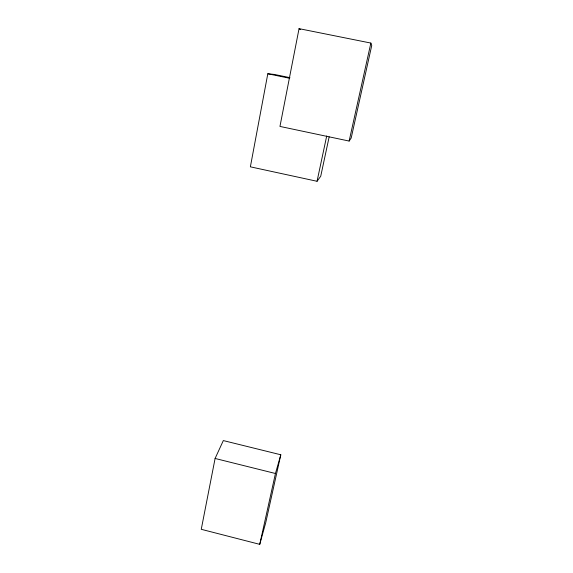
<?xml version="1.0" encoding="UTF-8"?>
<svg xmlns="http://www.w3.org/2000/svg" width="573" height="573" viewBox="0 0 573 573"><rect width="100%" height="100%" fill="white"/><g stroke="black" fill="none" stroke-linecap="round" stroke-linejoin="round"><path stroke-width="0.86" d="M289.938 77.663L274.245 74.426L267.806 73.767L250.372 166.829L317.055 181.283L320.73 176.233L329.153 136.883M215.097 458.464L201.259 529.309L259.741 544.35L265.693 522.827L280.806 454.776L223.327 440.58L215.097 458.464L275.448 473.499L280.806 454.776M299.049 28.65L279.953 126.425L349.136 141.065L351.177 138.05L371.741 45.482L370.86 43.068L299.049 28.65L300.445 29.567M317.055 181.283L326.71 135.959M259.741 544.35L275.448 473.499M349.136 141.065L370.86 43.068M267.806 73.767L289.673 78.279"/></g></svg>
